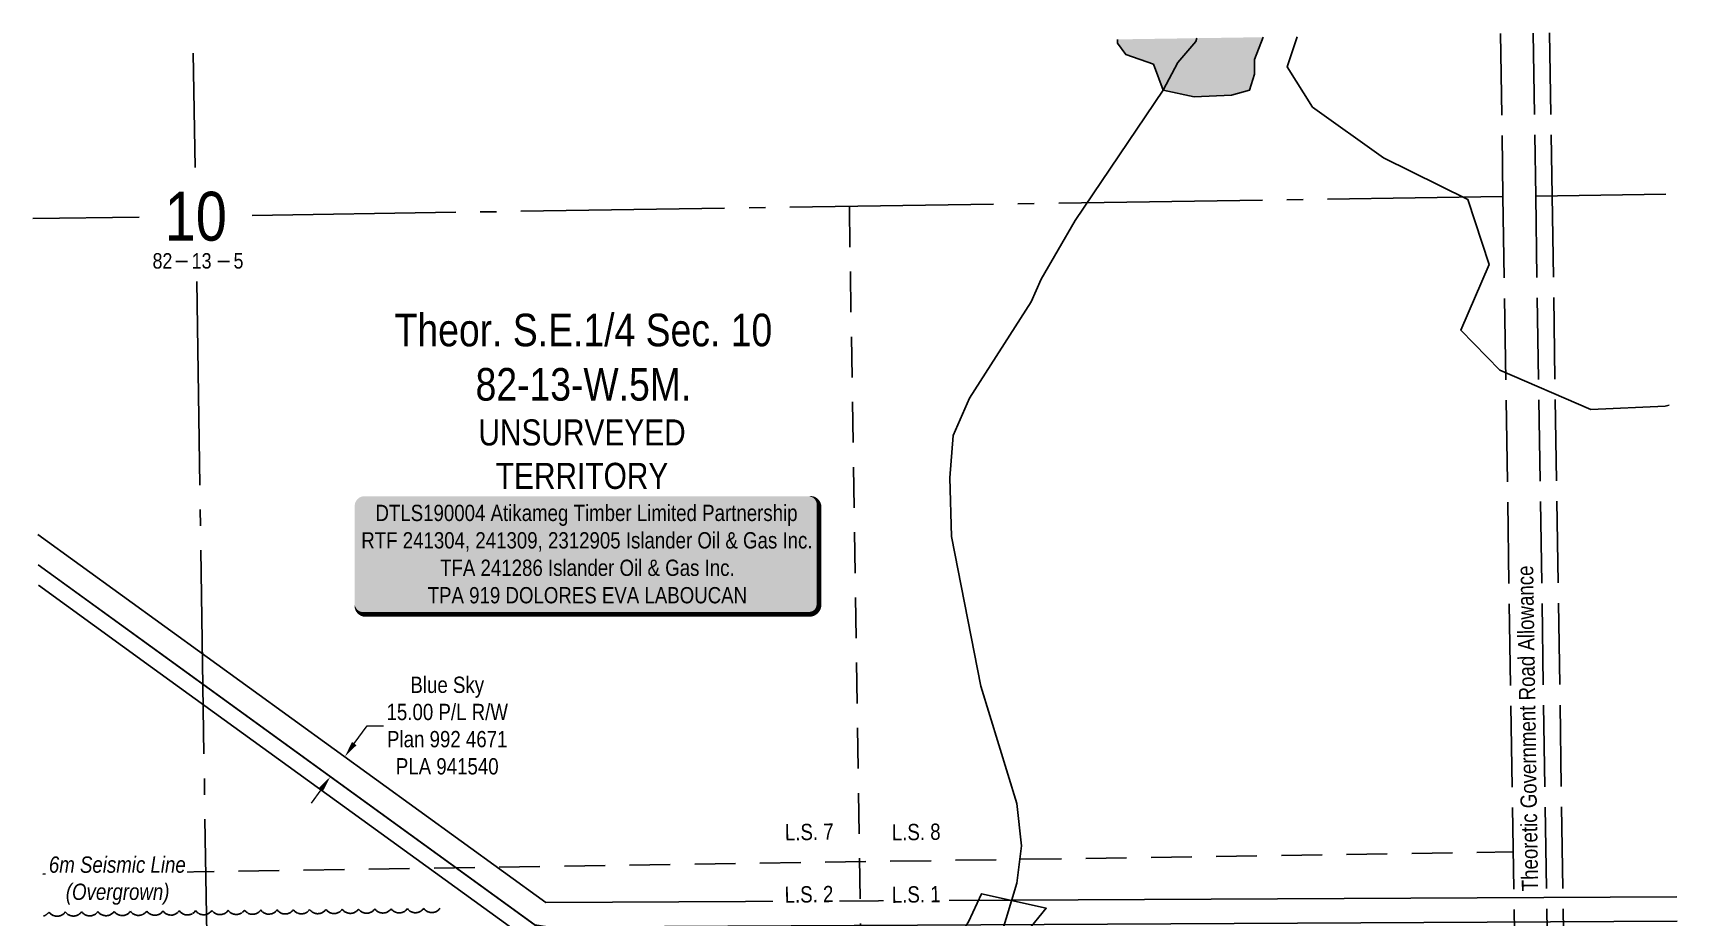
# Model space of a CAD drawing. Extents: x 564727 to 568675, y 6216178 to 6219010.
# Drawn here: x 565518 to 566527, y 6216653 to 6217196 of the extents above; entities that cross this region are included whole.
import ezdxf
from ezdxf.enums import TextEntityAlignment as Align

# ---------------------------------------------------------------- set-up
doc = ezdxf.new("R2010")
doc.units = 0
doc.header["$LTSCALE"] = 5
for name, pattern in [('0', [1, 1, 0]), ('foc-LSD', [8, 5, -3]), ('foc-QUARTERLINE', [33, 25, -3, 2, -3]), ('foc-SEISMIC', [20.5, 15, -1, 0.5, -1, 0.5, -1, 0.5, -1]), ('foc-UNSURVEYED', [12.5, 10, -2.5])]:
    doc.linetypes.add(name, pattern=pattern)
for name, color, linetype in [('10', 1, 'Continuous'), ('9', 3, 'Continuous'), ('AS-SEISMIC', 224, 'foc-SEISMIC'), ('C-SYMBOL', 7, 'Continuous'), ('F-RW', 190, 'Continuous'), ('L-QSEC', 8, 'foc-QUARTERLINE'), ('L-ROAD-T', 7, 'Continuous'), ('L-SECLBL', 7, 'Continuous'), ('L-SECTION-LSD', 7, 'foc-LSD'), ('L-UNS-T', 3, 'Continuous'), ('L-USEC', 7, 'foc-UNSURVEYED'), ('T-BUSH', 110, '0'), ('T-WATER', 160, 'Continuous'), ('T-WATER-H', 133, 'Continuous'), ('WETLAND', 143, 'Continuous')]:
    doc.layers.add(name, color=color, linetype=linetype)
doc.layers.add('F-RW-T', color=190, linetype='Continuous', lineweight=9)
doc.styles.add('100L', font='ARIALN.TTF', dxfattribs={"height": 11})
doc.styles.add('175L', font='ARIALN.TTF', dxfattribs={"height": 20})
doc.styles.add('80', font='ARIALN.TTF', dxfattribs={"height": 10})
doc.styles.add('80CG', font='ARIALN.TTF', dxfattribs={"height": 10})
doc.styles.add('80L', font='ARIALN.TTF', dxfattribs={"height": 10})
doc.styles.add('foc-LtypeFont', font='ARIALN.TTF', dxfattribs={"height": 7.35})
doc.styles.add('SIMPLEX', font='ARIALN.TTF')
doc.linetypes.add('foc-TOPO-flowdirection-NOLINE', pattern='A,0,[">",foc-LtypeFont,S=0.3,R=0,X=0,Y=-0.945],-20,[">",foc-LtypeFont,S=0.3,R=0,X=0,Y=-0.945],0', length=20)
doc.dimstyles.new('Compass 5 000', dxfattribs={"dimscale": 5, "dimtxt": 9, "dimasz": 2, "dimexe": 0.2, "dimexo": 0.0625, "dimgap": 0.5, "dimtad": 0, "dimtih": 1, "dimtoh": 1, "dimzin": 0, "dimdsep": 46, "dimtxsty": '80CG', "dimcen": 0.1, "dimse1": 1, "dimse2": 1, "dimclrd": 256, "dimclrt": 256, "dimaunit": 1, "dimadec": 4, "dimazin": 0, "dimtfac": 0.06, "dimtofl": 0, "dimtmove": 0, "dimatfit": 1, "dimfxl": 0.2, "dimtolj": 1, "dimtzin": 0, "dimlwd": -1, "dimarcsym": 0})

# ---------------------------------------------------------------- blocks, each defined once
blk = doc.blocks.new('L-SECLBL')
at = {"layer": '9', "color": 7}
for p, q in [((-5.1, -27.8), (-12.3, -27.8)), ((20.7, -27.8), (13.5, -27.8))]:
    blk.add_line(p, q, dxfattribs=at)
at = {"layer": '10', "color": 2, "style": 'SIMPLEX'}
blk.add_attdef('SEC', text='', height=30, dxfattribs=at).set_placement((0, 0), align=Align.MIDDLE)
at = {"layer": '10', "color": 5, "style": '80L'}
blk.add_attdef('TWP', text='', height=9.5, dxfattribs=at).set_placement((-14.4, -27.4), align=Align.MIDDLE_RIGHT)
blk.add_attdef('RGE', text='', height=9.5, dxfattribs=at).set_placement((3.6, -27.4), align=Align.MIDDLE_CENTER)
blk.add_attdef('MER', text='', height=9.5, dxfattribs=at).set_placement((23.2, -27.4), align=Align.MIDDLE_LEFT)
blk = doc.blocks.new('*D422')
at = {"layer": 'F-RW-T', "transparency": 16777216}
for p, q in [((565714.9, 6216759.9), (565722.9, 6216770.9)), ((565722.9, 6216770.9), (565732.9, 6216770.9)), ((565694.4, 6216731.5), (565688.5, 6216723.4))]:
    blk.add_line(p, q, dxfattribs=at)
for points in [[(565713.6, 6216760.9), (565716.3, 6216758.9), (565709.1, 6216751.8)], [(565693, 6216732.5), (565695.7, 6216730.6), (565700.3, 6216739.6)]]:
    blk.add_solid(points, dxfattribs=at)
at = {"layer": 'F-RW-T', "transparency": 16777216, "insert": (565772, 6216770.9), "char_height": 10, "attachment_point": 5, "style": '80CG'}
blk.add_mtext('\\A1;Blue Sky\\P15.00 P/L R/W\\PPlan 992 4671^JPLA 941540 ', dxfattribs=at)
blk = doc.blocks.new('*U425')
h = blk.add_hatch(color=255)
edge = h.paths.add_edge_path()
edge.add_line((-136.5, -37), (136.5, -37))
edge.add_arc((136.5, -31), 6, 270, 360)
edge.add_line((142.5, -31), (142.5, 29.5))
edge.add_arc((136.5, 29.5), 6, 0, 90)
edge.add_line((136.5, 35.5), (-136.5, 35.5))
edge.add_arc((-136.5, 29.5), 6, 90, 180)
edge.add_line((-142.5, 29.5), (-142.5, -31))
edge.add_arc((-136.5, -31), 6, 180, 270)
at = {"color": 44, "flags": 128}
blk.add_lwpolyline([(-136.5, -37, 3, 3, 0), (136.5, -37, 3, 3, 0.414214), (142.5, -31, 3, 3, 0), (142.5, 29.5, 3, 0, 0.414214), (136.5, 35.5, 0, 0, 0), (-136.5, 35.5, 0, 0, 0.414214), (-142.5, 29.5, 0, 0, 0), (-142.5, -31, 0, 3, 0.414214)], format="xyseb", close=True, dxfattribs=at)
at = {"color": 44, "style": '80'}
blk.add_attdef('ENTER_TEXT_001', (-36, -5), '', height=10, dxfattribs=at)

msp = doc.modelspace()

# ---------------------------------------------------------------- hatches: boundary and pattern name
at = {"layer": 'T-WATER-H'}
h = msp.add_hatch(color=256, dxfattribs=at)
h.dxf.hatch_style = 1
h.paths.add_polyline_path([(566272.542, 6217193.317), (566183.334, 6217191.973), (566183.334, 6217189.707), (566188.329, 6217182.714), (566205.313, 6217176.72), (566211.307, 6217160.735), (566230.289, 6217156.74), (566253.267, 6217157.739), (566264.257, 6217160.737), (566267.254, 6217170.727), (566267.254, 6217179.718)])

# ---------------------------------------------------------------- linework, layer by layer
at = {"layer": 'L-QSEC'}
for p, q in [((565616.175, 6217183.432), (565617.245, 6217113.472)), ((565652.25, 6217084.009), (566419.777, 6217095.568)), ((566439.882, 6217095.871), (566519.72, 6217097.072)), ((565517.76, 6217081.983), (565583.006, 6217082.966)), ((565618.315, 6217043.512), (565630.004, 6216279.234))]:
    msp.add_line(p, q, dxfattribs=at)
at = {"layer": 'L-SECTION-LSD'}
for p, q in [((566018.739, 6217089.528), (566031.116, 6216285.273)), ((565523.91, 6216679.856), (566426.003, 6216693.44))]:
    msp.add_line(p, q, dxfattribs=at)
at = {"layer": 'L-USEC'}
for p, q in [((566418.229, 6217195.512), (566419.777, 6217095.568)), ((566438.334, 6217195.815), (566439.882, 6217095.88)), ((566448.392, 6217195.966), (566449.939, 6217096.035)), ((566419.777, 6217095.568), (566432.229, 6216291.312)), ((566439.882, 6217095.88), (566452.335, 6216291.623)), ((566449.939, 6217096.035), (566462.392, 6216291.779))]:
    msp.add_line(p, q, dxfattribs=at)
at = {"layer": 'T-BUSH', "flags": 128}
msp.add_lwpolyline([(565767.538, 6216658.865, -0.52056705), (565757.543, 6216658.769, -0.52056705), (565747.548, 6216658.673, -0.52056705), (565737.553, 6216658.576, -0.52056705), (565727.558, 6216658.48, -0.52056705), (565717.563, 6216658.384, -0.52056705), (565707.568, 6216658.288, -0.52056705), (565697.573, 6216658.191, -0.52056705), (565687.578, 6216658.095, -0.52056705), (565677.583, 6216657.999, -0.52056705), (565667.588, 6216657.903, -0.52056705), (565657.594, 6216657.806, -0.52056705), (565647.599, 6216657.71, -0.52056705), (565637.604, 6216657.614, -0.52056705), (565627.609, 6216657.518, -0.52056705), (565617.614, 6216657.422, -0.52056705), (565607.619, 6216657.325, -0.52056705), (565597.624, 6216657.229, -0.52056705), (565587.629, 6216657.133, -0.52056705), (565577.634, 6216657.037, -0.52056705), (565567.639, 6216656.94, -0.52056705), (565557.644, 6216656.844, -0.52056705), (565547.649, 6216656.748, -0.52056705), (565537.654, 6216656.652, -0.52056705), (565527.659, 6216656.555, -0.17456754), (565524.303, 6216654.14, -0.17456754)], format="xyb", dxfattribs=at)
at = {"layer": 'T-WATER', "flags": 128}
for points in [[(566272.542, 6217193.317), (566267.254, 6217179.718), (566267.254, 6217170.727), (566264.257, 6217160.737), (566253.267, 6217157.739), (566230.289, 6217156.74), (566211.307, 6217160.735), (566205.313, 6217176.72), (566188.329, 6217182.714), (566183.334, 6217189.707), (566183.334, 6217191.973)], [(566231.954, 6217192.706), (566231.288, 6217190.707), (566220.299, 6217177.719), (566211.307, 6217160.735)], [(566211.307, 6217160.735), (566157.359, 6217080.811), (566136.379, 6217044.845), (566130.384, 6217030.858), (566092.421, 6216971.914), (566082.43, 6216948.935), (566080.432, 6216922.96), (566081.431, 6216886.995), (566099.414, 6216795.083), (566121.393, 6216723.152), (566124.39, 6216697.177), (566121.393, 6216674.199), (566102.411, 6216611.258), (566098.415, 6216593.275), (566094.156, 6216550.686)]]:
    msp.add_lwpolyline(points, dxfattribs=at)
at = {"layer": 'WETLAND'}
msp.add_lwpolyline([(566521.726, 6216967.536), (566519.324, 6216967.033), (566473.605, 6216964.942), (566417.777, 6216988.981), (566393.829, 6217013.514), (566411.227, 6217053.904), (566398.133, 6217093.822), (566346.444, 6217119.308), (566302.986, 6217150.456), (566287.356, 6217175.117), (566293.49, 6217193.632)], dxfattribs=at)
msp.add_lwpolyline([(566072.612, 6216483.989), (566072.067, 6216497.723), (566073.967, 6216504.416), (566073.588, 6216529.063), (566064.49, 6216556.242), (566062.098, 6216581.524), (566067.972, 6216590.276), (566077.154, 6216601.079), (566083.553, 6216619.167), (566081.972, 6216635.134), (566091.749, 6216650.609), (566099.831, 6216667.723), (566139.528, 6216658.84), (566116.098, 6216630.328), (566106.238, 6216611.643), (566108.087, 6216596.222), (566110.751, 6216573.994), (566107.238, 6216547.371), (566110.365, 6216527.078), (566113.358, 6216507.654), (566097.738, 6216481.344), (566072.612, 6216483.989)], close=True, dxfattribs=at)

# ---------------------------------------------------------------- block references
at = {"layer": 'L-SECLBL', "xscale": 0.9995485000000001, "yscale": 0.9995485000000001, "zscale": 0.9995485000000001}
msp.add_blockref('L-SECLBL', (565617.703, 6217083.489), dxfattribs=at).add_auto_attribs({'SEC': '10', 'TWP': '82', 'RGE': '13', 'MER': '5'})
at = {"layer": 'L-SECLBL'}
ref = msp.add_blockref('*U425', (565857.656, 6216876.204), dxfattribs=dict(at, xscale=0.9995485000000001, yscale=0.9995485000000001, zscale=0.9995485000000001))
ref.add_attrib('ENTER_TEXT_001', 'DTLS190004 Atikameg Timber Limited Partnership', (565727.943, 6216896.458), dxfattribs={"layer": '0', "color": 44, "height": 9.99549, "style": '80'})
ref.add_attrib('ENTER_TEXT_002', 'RTF 241304, 241309, 2312905 Islander Oil & Gas Inc.', (565719.24, 6216879.621), dxfattribs={"layer": '0', "color": 44, "height": 9.99549, "style": '80'})
ref.add_attrib('ENTER_TEXT_003', 'TFA 241286 Islander Oil & Gas Inc.', (565767.611, 6216862.785), dxfattribs={"layer": '0', "color": 44, "height": 9.99549, "style": '80'})
ref.add_attrib('ENTER_TEXT_004', 'TPA 919 DOLORES EVA LABOUCAN', (565759.996, 6216845.949), dxfattribs={"layer": '0', "color": 44, "height": 9.99549, "style": '80'})

# ---------------------------------------------------------------- texts
at = {"layer": 'C-SYMBOL', "color": 3, "insert": (565855.556, 6217023.664), "char_height": 19.99097, "width": 230.79152, "attachment_point": 2, "style": '175L'}
msp.add_mtext('Theor. S.E.1/4 Sec. 10\\P82-13-W.5M.', dxfattribs=at)
at = {"layer": 'L-ROAD-T', "style": '80L'}
msp.add_text('Theoretic Government Road Allowance', height=9.99549, rotation=90.887072, dxfattribs=at).set_placement((566434.845, 6216769.212), align=Align.MIDDLE_CENTER)
at = {"layer": 'L-UNS-T', "color": 3, "insert": (565854.712, 6216937.383), "char_height": 15.99278, "attachment_point": 5, "style": '80L'}
msp.add_mtext_dynamic_manual_height_columns('UNSURVEYED TERRITORY', width=126.35668, gutter_width=47.479, heights=[0], dxfattribs=at)

# ---------------------------------------------------------------- dimensions: what is measured, and where the dimension line sits
at = {"layer": 'F-RW-T'}
dim = msp.add_linear_dim(base=(565709.056, 6216751.777), p1=(565707.47, 6216734.411), p2=(565716.267, 6216746.553), angle=54.075241, text='Blue Sky\\P15.00 P/L R/W\\PPlan 992 4671^JPLA 941540 ', dimstyle='Compass 5 000', dxfattribs=at)
dim.commit()
dim.dimension.update_dxf_attribs({"geometry": '*D422', "text_midpoint": (565771.973, 6216770.867), "dimtype": 161})

# ---------------------------------------------------------------- next in the draw order: texts
at = {"layer": 'L-SECTION-LSD', "attachment_point": 1, "rotation": 0.862688, "style": '100L', "bg_fill": 3, "box_fill_scale": 1.5, "bg_fill_color": 256, "bg_fill_transparency": 0}
for s, width, insert, char_height in [('\\pi2.30508;L.S. 7', 30.86653, (565976.785, 6216710.427), 9.99549), ('L.S. 8', 30.38742, (566044.714, 6216710.427), 9.9955)]:
    msp.add_mtext_dynamic_manual_height_columns(s, width=width, gutter_width=54.975, heights=[0], dxfattribs=dict(at, insert=insert, char_height=char_height))

# ---------------------------------------------------------------- next in the draw order: linework, layer by layer
at = {"layer": 'F-RW', "flags": 128}
for points in [[(566526.397, 6216665.844), (565832.479, 6216662.359), (565520.723, 6216888.238)], [(565521.009, 6216869.516), (565827.652, 6216647.342), (566526.629, 6216650.851)], [(566482.173, 6216192.098), (566392.298, 6216258.734), (566136.247, 6216444.414), (566028.464, 6216521.346), (565852.974, 6216644.346), (565825.712, 6216648.747), (565595.779, 6216815.342), (565521.009, 6216869.516)], [(565521.2, 6216857.034), (565589.914, 6216807.248), (565821.773, 6216639.258), (565849.116, 6216634.844), (566022.692, 6216513.185), (566130.409, 6216436.3), (566386.387, 6216250.673), (566465.724, 6216191.85)]]:
    msp.add_lwpolyline(points, dxfattribs=at)

# ---------------------------------------------------------------- next in the draw order: texts
at = {"layer": 'AS-SEISMIC', "insert": (565527.028, 6216690.646), "char_height": 9.99544, "attachment_point": 1, "style": '80L', "bg_fill": 3, "box_fill_scale": 1.15, "bg_fill_color": 256, "bg_fill_true_color": 256, "bg_fill_transparency": 0}
msp.add_mtext_dynamic_manual_height_columns('\\pi0.54637;{\\fArial Narrow|b0|i1|c0|p34;6m Seismic Line\\P\\pi10.93385;(Overgrown)}', width=83.85853, gutter_width=50, heights=[0], dxfattribs=at)
at = {"layer": 'L-SECTION-LSD', "attachment_point": 1, "rotation": 0.862688, "style": '100L', "bg_fill": 3, "box_fill_scale": 1.5, "bg_fill_color": 256, "bg_fill_transparency": 0}
for s, width, insert, char_height in [('\\pi2.13949;L.S. 2', 30.63958, (565976.785, 6216672.159), 9.99549), ('L.S. 1', 29.97765, (566044.714, 6216672.159), 9.9955)]:
    msp.add_mtext_dynamic_manual_height_columns(s, width=width, gutter_width=54.975, heights=[0], dxfattribs=dict(at, insert=insert, char_height=char_height))

# ---------------------------------------------------------------- next in the draw order: linework, layer by layer
at = {"layer": 'T-WATER', "linetype": 'foc-TOPO-flowdirection-NOLINE', "flags": 128}
msp.add_lwpolyline([(566211.307, 6217160.735), (566157.359, 6217080.811), (566136.379, 6217044.845), (566130.384, 6217030.858), (566092.421, 6216971.914), (566082.43, 6216948.935), (566080.432, 6216922.96), (566081.431, 6216886.995), (566099.414, 6216795.083), (566121.393, 6216723.152), (566124.39, 6216697.177), (566121.393, 6216674.199), (566102.411, 6216611.258), (566098.415, 6216593.275), (566094.156, 6216550.686)], dxfattribs=at)

doc.saveas('drawing.dxf')
